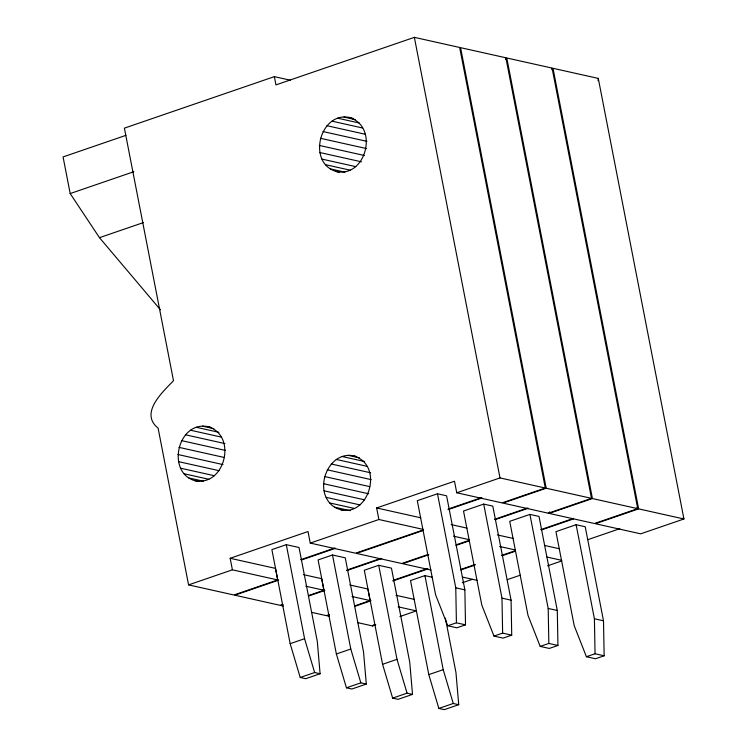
<?xml version="1.0" encoding="UTF-8"?>
<svg xmlns="http://www.w3.org/2000/svg" width="747" height="747" viewBox="0 0 747 747"><rect width="100%" height="100%" fill="white"/><g stroke="black" fill="none" stroke-linecap="round" stroke-linejoin="round"><path stroke-width="1.12" d="M505.728 59.349L505.878 57.78L460.572 47.668L546.206 488.23L591.512 498.352L505.878 57.78M551.94 69.658L552.089 68.098L506.783 57.986L592.418 498.548L637.723 508.66L552.089 68.098M598.086 80.76L598.291 78.416L552.995 68.294L638.629 508.866L683.935 518.978L598.291 78.416M198.935 481.526C163.845 476.903 177.067 416.854 210.869 427.377M339.222 172.193C304.589 166.03 319.847 106.616 353.396 118.54M354.246 456.062C386.554 466.483 366.151 524.553 334.479 507.157C311.238 491.862 328.456 447.49 356.506 456.566M357.776 622.653L372.501 625.939L373.855 624.651M546.206 488.23L502.955 503.086L548.261 513.208L549.615 511.91M290.2 80.181L274.345 76.642L124.394 128.139L173.491 380.709C163.089 391.633 139.157 413.016 158.093 428.124L188.571 584.882L233.867 594.995L277.697 579.943L275.456 568.392L230.151 558.28L232.401 569.83L277.697 579.943M125.916 135.347L63.065 156.935L70.19 193.566L99.472 237.667L160.437 309.79M423.054 529.371L378.888 519.51L376.637 507.96L454.503 481.227L456.744 492.777L502.049 502.89L545.301 488.034L459.666 47.463L414.361 37.35L275.951 84.887L274.345 76.642M70.19 193.566L133.788 171.726M99.472 237.667L143.331 222.606M230.151 558.28L308.007 531.537L310.257 543.088L355.563 553.2L423.101 530.006M286.297 544.666L271.88 549.615L290.163 643.671L300.219 677.482L305.672 678.706L320.089 673.747L317.316 641.561L299.033 547.504L286.297 544.666L304.58 638.713L314.636 672.533L320.089 673.747M437.49 493.767L417.302 500.695L435.585 594.752L447.77 625.771L456.865 627.807L465.512 624.837L464.867 589.85L446.585 495.793L437.49 493.767L455.773 587.824L456.417 622.802L447.77 625.771M188.571 584.882L232.401 569.83M310.257 543.088L378.888 519.51M456.744 492.777L499.995 477.921L545.301 488.034M300.677 559.727L334.675 548.055M448.265 509.034L481.161 497.735M301.583 559.933L335.58 548.251M448.079 509.622L482.067 497.941M332.508 554.984L318.091 559.933L336.374 653.989L346.431 687.8L351.884 689.014L366.301 684.065L363.528 651.879L345.245 557.822L332.508 554.984L350.791 649.031L360.848 682.851L366.301 684.065M483.701 504.085L463.513 511.013L481.796 605.07L493.982 636.089L503.076 638.125L511.723 635.146L511.079 600.168L492.796 506.111L483.701 504.085L501.984 598.142L502.628 633.12L493.982 636.089M278.612 580.139L234.782 595.2L280.078 605.313L282.273 604.556M422.923 530.575L356.468 553.406L401.765 563.518L427.91 554.535M346.888 570.045L380.886 558.364M494.477 519.352L527.373 508.053M346.701 570.624L381.792 558.569M495.382 519.557L528.278 508.259M378.72 565.292L364.303 570.25L382.585 664.298L392.642 698.118L398.095 699.332L412.512 694.383L409.739 662.197L391.456 568.14L378.72 565.292L397.002 659.349L407.059 693.16L412.512 694.383M529.912 514.403L509.725 521.331L528.008 615.388L540.193 646.407L549.288 648.433L557.934 645.464L557.29 610.486L539.007 516.429L529.912 514.403L548.195 608.45L548.84 643.438L540.193 646.407M308.567 595.527L323.909 590.251L321.668 578.701L303.543 574.658M456.24 544.806L469.312 540.314M548.261 513.208L591.512 498.352M283.178 604.762L280.993 605.509L283.253 606.022M308.38 596.106L324.824 590.457M428.825 554.741L402.68 563.714L430.991 570.036M456.062 545.385L469.135 540.893M592.418 498.548L549.166 513.404L594.472 523.516L637.723 508.66L636.874 507.708M393.099 580.363L427.097 568.682M540.679 529.67L573.584 518.371M392.913 580.942L428.003 568.887M541.594 529.875L573.397 518.95M432.364 577.272L424.931 575.61L410.514 580.568L428.797 674.616L438.853 708.436L444.306 709.65L458.723 704.701L455.95 672.505L445.38 618.114M576.124 524.711L555.936 531.649L574.219 625.706L586.404 656.725L595.499 658.751L604.146 655.782L603.501 620.804L585.218 526.747L576.124 524.711L594.407 618.768L595.051 653.756L586.404 656.725M329.576 614.501L326.29 615.621L311.564 612.335M354.778 605.845L370.12 600.569L367.879 589.019L349.755 584.976M461.048 569.345L475.213 564.48M501.358 555.497L515.523 550.632M329.39 615.08L327.205 615.827L329.464 616.331M354.592 606.424L371.035 600.775M460.871 569.914L475.036 565.059M502.273 555.703L515.346 551.211M638.629 508.866L595.378 523.722L640.683 533.834L683.935 518.978L683.085 518.026M462.337 582.763L472.207 579.373M587.992 539.614L619.795 528.689M290.163 643.671L304.58 638.713M372.501 625.939L375.788 624.809M399.897 616.536L416.331 610.887L398.216 606.844M507.26 579.663L520.332 575.171M547.57 565.815L561.735 560.95M336.374 653.989L350.791 649.031M300.219 677.482L314.636 672.533M382.585 664.298L397.002 659.349M346.431 687.8L360.848 682.851M428.797 674.616L443.214 669.667L424.931 575.61M392.642 698.118L407.059 693.16M438.853 708.436L453.27 703.478L458.723 704.701M335.833 171.436C365.955 178.43 379.112 127.027 350.016 117.793M194.425 480.517C224.548 487.511 237.705 436.108 208.609 426.873M343.937 117.064L355.208 119.576M337.793 118.213L359.214 122.994M331.995 121.163L362.435 127.961M326.953 125.711L365.274 134.264M322.984 131.547L366.945 141.36M320.379 138.279L366.59 148.597M319.314 145.432L364.396 155.497M319.856 152.537L361.557 161.847M321.976 159.102L355.787 166.646M325.515 164.676L350.315 170.213M330.239 168.887L344.899 172.155M348.167 455.334L359.438 457.846M342.023 456.482L364.564 461.515M202.53 426.145L213.801 428.657M196.386 427.293L218.927 432.326M336.234 459.433L366.665 466.231M190.588 430.244L221.028 437.042M331.182 463.98L370.624 472.786M185.545 434.791L224.987 443.597M327.214 469.816L371.175 479.63M181.577 440.627L225.538 450.441M324.609 476.549L369.7 486.614M178.972 447.36L224.063 457.425M323.544 483.701L368.635 493.767M177.907 454.512L222.989 464.578M324.086 490.807L364.667 499.864M178.449 461.618L219.03 470.675M376.637 507.96L420.813 517.82M451.169 524.599L467.024 528.138M497.381 534.917L513.236 538.456M544.722 545.487L559.447 548.774M326.206 497.371L360.017 504.916M180.569 468.182L214.38 475.727M329.744 502.946L354.545 508.483M334.479 507.157L350.25 510.677M184.107 473.757L208.908 479.294M341.192 509.958L343.452 510.462M453.41 536.15L469.265 539.689M499.622 546.468L515.477 550.007M546.963 557.038L561.688 560.325M188.832 477.968L203.492 481.236M462.477 577.067L477.202 580.354M455.773 587.824L464.867 589.85M501.984 598.142L511.079 600.168M548.195 608.45L557.29 610.486M594.407 618.768L603.501 620.804M395.966 595.294L414.09 599.337M305.794 586.208L323.909 590.251L323.059 589.308M352.005 596.526L370.12 600.569M456.417 622.802L465.512 624.837M502.628 633.12L511.723 635.146M548.84 643.438L557.934 645.464M595.051 653.756L604.146 655.782M443.214 669.667L453.27 703.478M414.361 37.35L499.995 477.921"/></g></svg>
